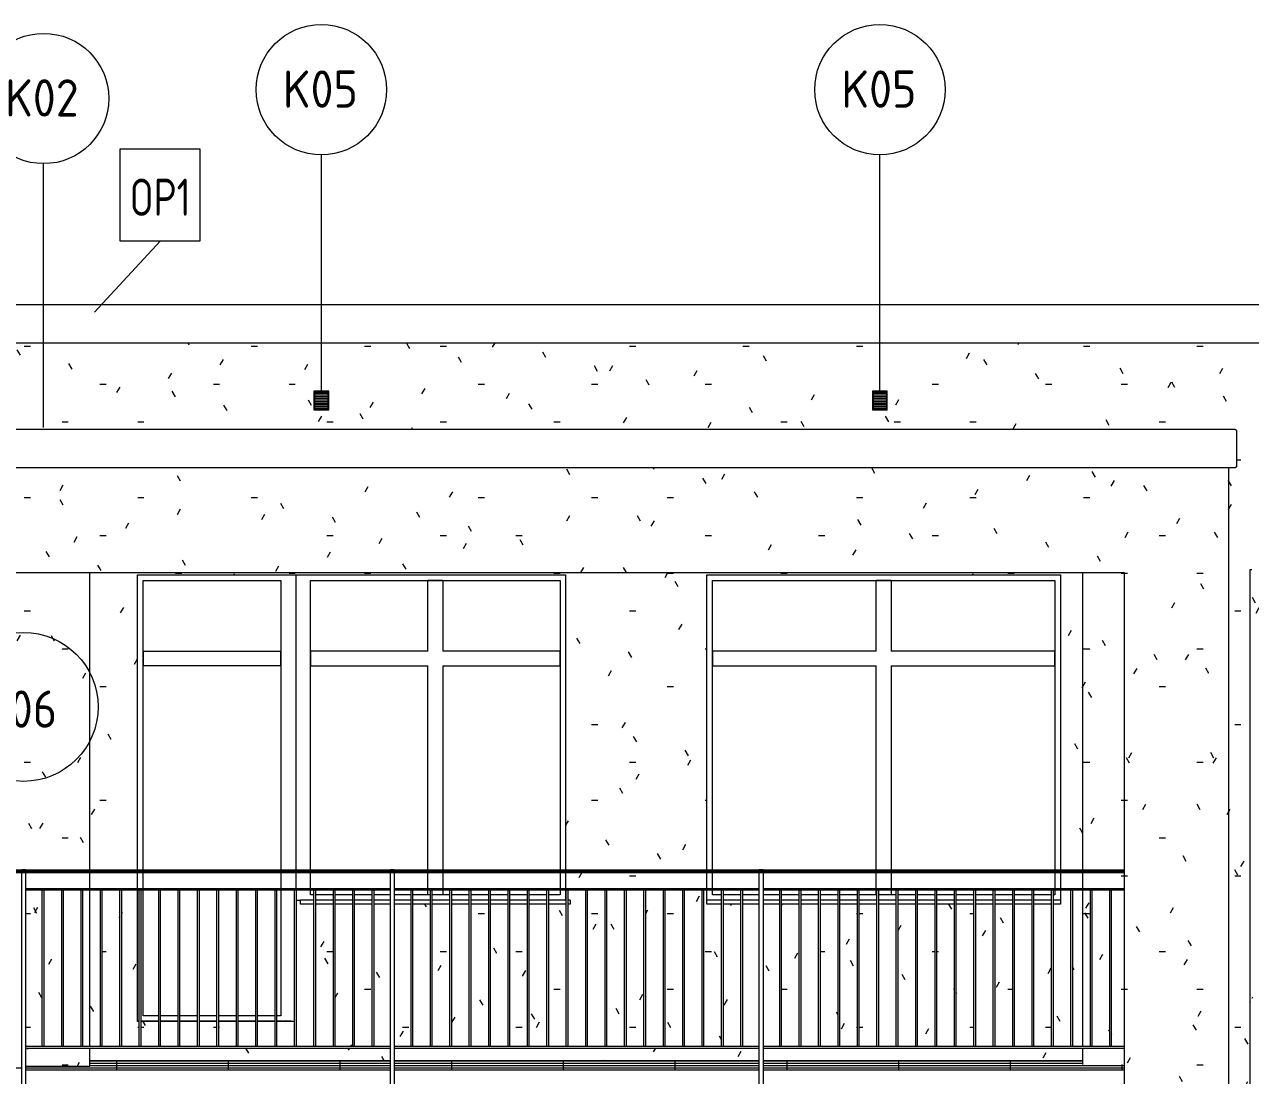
# Model space of a CAD drawing. Header units: millimetres. Extents: x -17526 to 472153, y -45352 to 20466.
# Drawn here: x 394426 to 401011, y 5430 to 11076 of the extents above; entities that cross this region are included whole.
import ezdxf

# ---------------------------------------------------------------- set-up
doc = ezdxf.new("R2010")
doc.units = ezdxf.units.MM
for name, color, linetype, lineweight in [('A-FLOR', 192, 'Continuous', 9), ('A-FLOR-HRAL', 11, 'Continuous', 9), ('A-FLOR-HRAL-IDEN', 2, 'Continuous', 9), ('A-GLAZ', 151, 'Continuous', 9), ('A-ROOF', 132, 'Continuous', 9), ('A-ROOF-IDEN', 132, 'Continuous', 9), ('A-ROOF-OTLN', 132, 'Continuous', 9), ('A-ROOF-PATT', 132, 'Continuous', 9), ('A-WALL', 113, 'Continuous', 9), ('A-WALL-IDEN', 211, 'Continuous', 9), ('A-WALL-PATT', 111, 'Continuous', 9), ('E-POWR-CNDT', 130, 'Continuous', 9), ('M-EQPM', 50, 'Continuous', 9), ('M-EQPM-IDEN', 50, 'Continuous', 9), ('Q-SPCQ', 91, 'Continuous', 9)]:
    doc.layers.add(name, color=color, linetype=linetype, lineweight=lineweight)
doc.styles.add('ISOCPEUR', font='isocpeur.ttf', dxfattribs={"width": 0.9, "height": 200})
doc.styles.add('ISOCPEUR_3', font='isocpeur.ttf', dxfattribs={"width": 0.75, "height": 200})
pattern_1 = [(0, (337933.75, 0), (812.8, 203.2), [33.528, -576.072, 33.528, -576.072, -3251.2]), (0, (337933.75, 0), (812.8, 203.2), [-1219.2, 33.528, -1185.672, 33.528, -576.072, -1422.4]), (0, (337933.75, 0), (812.8, 203.2), [-3048, 33.528, -372.872, 33.528, -982.472]), (120, (338238.55, 101.6), (-582.37636, 602.30545), [33.528, -576.072, 33.528, -3827.272]), (120, (338238.55, 101.6), (-582.37636, 602.30545), [-643.128, -576.072, 33.528, -1185.672, -2032]), (120, (338238.55, 101.6), (-582.37636, 602.30545), [-2438.4, 33.528, -576.072, 33.528, -1388.872]), (120, (338238.55, 101.6), (-582.37636, 602.30545), [-3081.528, -372.872, 33.528, -982.472]), (240, (338340.15, 508), (-230.42364, -805.50545), [33.528, -576.072, 33.528, -576.072, -3251.2]), (240, (338340.15, 508), (-230.42364, -805.50545), [-1219.2, 33.528, -1185.672, 33.528, -576.072, -1422.4]), (240, (338340.15, 508), (-230.42364, -805.50545), [-3048, 33.528, -372.872, 33.528, -982.472])]

# ---------------------------------------------------------------- blocks, each defined once
blk = doc.blocks.new('OKNO_2k_nadsvetlik - OKNO_2k_nadsvetlik 2000 x 1850-1972508-J-Nový')
at = {"layer": 'A-GLAZ'}
for p, q in [((38745.6, 6532.5), (38745.6, 8090)), ((38745.6, 8090), (40585.6, 8090)), ((39625.6, 7710), (39625.6, 8090)), ((39705.6, 8090), (39625.6, 8090)), ((39705.6, 8090), (39705.6, 7710)), ((40585.6, 8090), (40585.6, 6532.5)), ((39625.6, 7710), (38745.6, 7710)), ((38745.6, 7710), (38745.6, 7630)), ((40585.6, 7710), (39705.6, 7710)), ((40585.6, 7630), (40585.6, 7710)), ((38745.6, 7630), (39625.6, 7630)), ((39625.6, 6532.5), (39625.6, 7630)), ((39705.6, 7630), (39705.6, 6532.5)), ((39705.6, 7630), (40585.6, 7630)), ((38745.6, 6435), (38745.6, 6520)), ((39625.6, 6435), (39625.6, 6520)), ((39705.6, 6520), (39705.6, 6435)), ((40585.6, 6520), (40585.6, 6435)), ((38745.6, 6400), (38745.6, 6427)), ((38795.2, 6400), (38745.6, 6400)), ((38899.5, 6400), (38803.2, 6400)), ((38997.8, 6400), (38907.5, 6400)), ((39108, 6400), (39017.8, 6400)), ((39212.3, 6400), (39116, 6400)), ((39316.5, 6400), (39220.3, 6400)), ((39420.8, 6400), (39324.5, 6400)), ((39525, 6400), (39428.8, 6400)), ((39629.3, 6400), (39533, 6400)), ((39625.6, 6400), (39625.6, 6427)), ((39629.3, 6400), (39625.6, 6400)), ((39733.5, 6400), (39637.3, 6400)), ((39705.6, 6400), (39637.3, 6400)), ((39705.6, 6427), (39705.6, 6400)), ((39837.8, 6400), (39741.5, 6400)), ((39942, 6400), (39845.8, 6400)), ((40046.3, 6400), (39950, 6400)), ((40150.6, 6400), (40054.3, 6400)), ((40254.5, 6400), (40158.6, 6400)), ((40359.1, 6400), (40262.8, 6400)), ((40463.3, 6400), (40367.1, 6400)), ((40567.6, 6400), (40471.3, 6400)), ((40585.6, 6400), (40575.6, 6400)), ((40585.6, 6427), (40585.6, 6400))]:
    blk.add_line(p, q, dxfattribs=at)
blk = doc.blocks.new('parapet_ext - parapet_ext-V195-J-Nový')
at = {"layer": 'Q-SPCQ'}
for p, q in [((38715.6, 6350), (38715.6, 6372)), ((38795.2, 6372), (38715.6, 6372)), ((38795.2, 6350), (38715.6, 6350)), ((38899.5, 6372), (38803.2, 6372)), ((38899.5, 6350), (38803.2, 6350)), ((38997.8, 6372), (38907.5, 6372)), ((38997.8, 6350), (38907.5, 6350)), ((39108, 6372), (39017.8, 6372)), ((39108, 6350), (39017.8, 6350)), ((39212.3, 6372), (39116, 6372)), ((39212.3, 6350), (39116, 6350)), ((39316.5, 6372), (39220.3, 6372)), ((39316.5, 6350), (39220.3, 6350)), ((39420.8, 6372), (39324.5, 6372)), ((39420.8, 6350), (39324.5, 6350)), ((39525, 6372), (39428.8, 6372)), ((39525, 6350), (39428.8, 6350)), ((39629.3, 6372), (39533, 6372)), ((39629.3, 6350), (39533, 6350)), ((39733.5, 6372), (39637.3, 6372)), ((39733.5, 6350), (39637.3, 6350)), ((39837.8, 6372), (39741.5, 6372)), ((39837.8, 6350), (39741.5, 6350)), ((39942, 6372), (39845.8, 6372)), ((39942, 6350), (39845.8, 6350)), ((40046.3, 6372), (39950, 6372)), ((40046.3, 6350), (39950, 6350)), ((40150.6, 6372), (40054.3, 6372)), ((40150.6, 6350), (40054.3, 6350)), ((40254.5, 6372), (40158.6, 6372)), ((40254.5, 6350), (40158.6, 6350)), ((40359.1, 6372), (40262.8, 6372)), ((40359.1, 6350), (40262.8, 6350)), ((40463.3, 6372), (40367.1, 6372)), ((40463.3, 6350), (40367.1, 6350)), ((40567.6, 6372), (40471.3, 6372)), ((40567.6, 6350), (40471.3, 6350)), ((40615.6, 6372), (40575.6, 6372)), ((40615.6, 6350), (40575.6, 6350)), ((40615.6, 6372), (40615.6, 6350))]:
    blk.add_line(p, q, dxfattribs=at)
blk = doc.blocks.new('Zábradlí - 20 x 50mm-1435477-J-Nový')
at = {"layer": 'A-FLOR-HRAL'}
for p, q in [((63903, 5170), (63903, 3970)), ((63903, 5170), (63923, 5170)), ((63923, 3970), (63923, 5170)), ((63923, 3970), (63903, 3970))]:
    blk.add_line(p, q, dxfattribs=at)
blk = doc.blocks.new('Zábradlí - 8mm-1435479-J-Nový')
at = {"layer": 'A-FLOR-HRAL'}
for p, q in [((65788, 5062), (65788, 4220)), ((65796, 4220), (65796, 5062))]:
    blk.add_line(p, q, dxfattribs=at)
blk = doc.blocks.new('Zábradlí - Zábradlí-1250070-J-Nový')
at = {"layer": 'A-FLOR-HRAL'}
for p, q in [((40958.6, 6532.5), (29133.6, 6532.5)), ((29133.6, 6527.5), (40958.6, 6527.5)), ((29133.6, 6520), (40958.6, 6520)), ((35056.1, 6435), (37016.9, 6435)), ((35056.1, 6427), (37016.9, 6427)), ((37036.9, 6435), (38997.8, 6435)), ((37036.9, 6427), (38997.8, 6427)), ((39017.8, 6435), (40958.6, 6435)), ((39017.8, 6427), (40958.6, 6427)), ((37016.9, 5585), (35056.1, 5585)), ((35056.1, 5577), (37016.9, 5577)), ((38997.8, 5585), (37036.9, 5585)), ((37036.9, 5577), (38997.8, 5577)), ((40958.6, 5585), (39017.8, 5585)), ((39017.8, 5577), (40958.6, 5577))]:
    blk.add_line(p, q, dxfattribs=at)
at = {"extrusion": (0, 0, -1), "zscale": -1}
for name, p in [('Zábradlí - 20 x 50mm-1435477-J-Nový', (-98959.1, 1365)), ('Zábradlí - 20 x 50mm-1435477-J-Nový', (-100940, 1365)), ('Zábradlí - 20 x 50mm-1435477-J-Nový', (-102920.8, 1365)), ('Zábradlí - 8mm-1435479-J-Nový', (-100942.3, 1365)), ('Zábradlí - 8mm-1435479-J-Nový', (-101046.6, 1365)), ('Zábradlí - 8mm-1435479-J-Nový', (-101150.8, 1365)), ('Zábradlí - 8mm-1435479-J-Nový', (-101255.1, 1365)), ('Zábradlí - 8mm-1435479-J-Nový', (-101359.4, 1365)), ('Zábradlí - 8mm-1435479-J-Nový', (-101463.6, 1365)), ('Zábradlí - 8mm-1435479-J-Nový', (-101567.9, 1365)), ('Zábradlí - 8mm-1435479-J-Nový', (-101672.1, 1365)), ('Zábradlí - 8mm-1435479-J-Nový', (-101776.4, 1365)), ('Zábradlí - 8mm-1435479-J-Nový', (-101880.6, 1365)), ('Zábradlí - 8mm-1435479-J-Nový', (-101984.9, 1365)), ('Zábradlí - 8mm-1435479-J-Nový', (-102089.1, 1365)), ('Zábradlí - 8mm-1435479-J-Nový', (-102193.4, 1365)), ('Zábradlí - 8mm-1435479-J-Nový', (-102297.6, 1365)), ('Zábradlí - 8mm-1435479-J-Nový', (-102401.9, 1365)), ('Zábradlí - 8mm-1435479-J-Nový', (-102506.2, 1365)), ('Zábradlí - 8mm-1435479-J-Nový', (-102610.4, 1365)), ('Zábradlí - 8mm-1435479-J-Nový', (-102714.7, 1365)), ('Zábradlí - 8mm-1435479-J-Nový', (-102923.2, 1365)), ('Zábradlí - 8mm-1435479-J-Nový', (-103027.4, 1365)), ('Zábradlí - 8mm-1435479-J-Nový', (-103131.7, 1365)), ('Zábradlí - 8mm-1435479-J-Nový', (-103235.9, 1365)), ('Zábradlí - 8mm-1435479-J-Nový', (-103340.2, 1365)), ('Zábradlí - 8mm-1435479-J-Nový', (-103444.4, 1365)), ('Zábradlí - 8mm-1435479-J-Nový', (-103548.7, 1365)), ('Zábradlí - 8mm-1435479-J-Nový', (-103652.9, 1365)), ('Zábradlí - 8mm-1435479-J-Nový', (-103757.2, 1365)), ('Zábradlí - 8mm-1435479-J-Nový', (-103861.5, 1365)), ('Zábradlí - 8mm-1435479-J-Nový', (-103965.7, 1365)), ('Zábradlí - 8mm-1435479-J-Nový', (-104070, 1365)), ('Zábradlí - 8mm-1435479-J-Nový', (-104174.2, 1365)), ('Zábradlí - 8mm-1435479-J-Nový', (-104278.5, 1365)), ('Zábradlí - 8mm-1435479-J-Nový', (-104382.7, 1365)), ('Zábradlí - 8mm-1435479-J-Nový', (-104487, 1365)), ('Zábradlí - 8mm-1435479-J-Nový', (-104591.2, 1365)), ('Zábradlí - 8mm-1435479-J-Nový', (-104695.5, 1365)), ('Zábradlí - 8mm-1435479-J-Nový', (-104904, 1365)), ('Zábradlí - 8mm-1435479-J-Nový', (-105008.3, 1365)), ('Zábradlí - 8mm-1435479-J-Nový', (-105112.5, 1365)), ('Zábradlí - 8mm-1435479-J-Nový', (-105216.8, 1365)), ('Zábradlí - 8mm-1435479-J-Nový', (-105321, 1365)), ('Zábradlí - 8mm-1435479-J-Nový', (-105425.3, 1365)), ('Zábradlí - 8mm-1435479-J-Nový', (-105529.5, 1365)), ('Zábradlí - 8mm-1435479-J-Nový', (-105633.8, 1365)), ('Zábradlí - 8mm-1435479-J-Nový', (-105738, 1365)), ('Zábradlí - 8mm-1435479-J-Nový', (-105842.3, 1365)), ('Zábradlí - 8mm-1435479-J-Nový', (-105946.5, 1365)), ('Zábradlí - 8mm-1435479-J-Nový', (-106050.8, 1365)), ('Zábradlí - 8mm-1435479-J-Nový', (-106155.1, 1365)), ('Zábradlí - 8mm-1435479-J-Nový', (-106259.3, 1365)), ('Zábradlí - 8mm-1435479-J-Nový', (-106363.6, 1365)), ('Zábradlí - 8mm-1435479-J-Nový', (-106467.8, 1365)), ('Zábradlí - 8mm-1435479-J-Nový', (-106572.1, 1365)), ('Zábradlí - 8mm-1435479-J-Nový', (-106676.3, 1365))]:
    blk.add_blockref(name, p, dxfattribs=at)
blk = doc.blocks.new('DPS_vetrání_nová - Typ 1-1348275-J-Nový')
at = {"layer": 'M-EQPM', "color": 11}
for p, q in [((94541.1, 7786), (94541.1, 7686)), ((94621.1, 7786), (94541.1, 7786)), ((94546.1, 7691), (94546.1, 7781)), ((94546.1, 7781), (94616.1, 7781)), ((94546.1, 7776), (94616.1, 7776)), ((94616.1, 7781), (94616.1, 7691)), ((94621.1, 7686), (94621.1, 7786)), ((94546.1, 7767.1), (94616.1, 7767.1)), ((94546.1, 7758.2), (94616.1, 7758.2)), ((94546.1, 7749.3), (94616.1, 7749.3)), ((94546.1, 7740.4), (94616.1, 7740.4)), ((94546.1, 7731.6), (94616.1, 7731.6)), ((94546.1, 7722.7), (94616.1, 7722.7)), ((94546.1, 7713.8), (94616.1, 7713.8)), ((94546.1, 7704.9), (94616.1, 7704.9)), ((94541.1, 7686), (94621.1, 7686)), ((94546.1, 7696), (94616.1, 7696)), ((94616.1, 7691), (94546.1, 7691))]:
    blk.add_line(p, q, dxfattribs=at)
blk = doc.blocks.new('OKNO_1k_nadsvetlik - OKNO_1k_nadsvetlik_900 x 2500-2254183-J-Nový')
at = {"layer": 'A-GLAZ', "color": 11}
for p, q in [((36507.8, 8120), (36507.8, 6532.5)), ((35687.8, 6532.5), (35687.8, 8090)), ((35687.8, 8090), (36427.8, 8090)), ((36427.8, 8090), (36427.8, 6532.5)), ((35687.8, 7710), (36427.8, 7710)), ((35687.8, 7710), (35687.8, 7630)), ((36427.8, 7630), (36427.8, 7710)), ((36427.8, 7630), (35687.8, 7630)), ((35687.8, 6435), (35687.8, 6520)), ((36427.8, 6520), (36427.8, 6435)), ((36507.8, 6520), (36507.8, 6435)), ((35687.8, 5750), (35687.8, 6427)), ((36427.8, 6427), (36427.8, 5750)), ((35771.9, 5750), (35687.8, 5750)), ((35876.1, 5750), (35779.9, 5750)), ((35980.4, 5750), (35884.1, 5750)), ((36084.6, 5750), (35988.4, 5750)), ((36188.9, 5750), (36092.6, 5750)), ((36293.1, 5750), (36196.9, 5750)), ((36397.4, 5750), (36301.1, 5750)), ((36427.8, 5750), (36405.4, 5750))]:
    blk.add_line(p, q, dxfattribs=at)
blk = doc.blocks.new('parapet_ext - parapet_ext-2254185-J-Nový')
at = {"layer": 'Q-SPCQ', "color": 11}
for p, q in [((35667.6, 5722), (35657.6, 5722)), ((35771.9, 5722), (35675.6, 5722)), ((35876.1, 5722), (35779.9, 5722)), ((35980.4, 5722), (35884.1, 5722)), ((36084.6, 5722), (35988.4, 5722)), ((36188.9, 5722), (36092.6, 5722)), ((36293.1, 5722), (36196.9, 5722)), ((36397.4, 5722), (36301.1, 5722)), ((36482.8, 5722), (36405.4, 5722)), ((36482.8, 5722), (36482.8, 5720))]:
    blk.add_line(p, q, dxfattribs=at)
blk = doc.blocks.new('OKNO_2k_nadsvetlik - OKNO_2k_nadsvetlik 1500 x 1850-2254932-J-Nový')
at = {"layer": 'A-GLAZ', "color": 11}
for p, q in [((36507.8, 8120), (36507.8, 6532.5)), ((36587.8, 6532.5), (36587.8, 8090)), ((36587.8, 8090), (37927.8, 8090)), ((37217.8, 7710), (37217.8, 8090)), ((37297.8, 8090), (37217.8, 8090)), ((37297.8, 8090), (37297.8, 7710)), ((37927.8, 8090), (37927.8, 6532.5)), ((37217.8, 7710), (36587.8, 7710)), ((36587.8, 7710), (36587.8, 7630)), ((37927.8, 7710), (37297.8, 7710)), ((37927.8, 7630), (37927.8, 7710)), ((36587.8, 7630), (37217.8, 7630)), ((37217.8, 6532.5), (37217.8, 7630)), ((37297.8, 7630), (37297.8, 6532.5)), ((37297.8, 7630), (37927.8, 7630)), ((36507.8, 6520), (36507.8, 6435)), ((36587.8, 6435), (36587.8, 6520)), ((37217.8, 6435), (37217.8, 6520)), ((37297.8, 6520), (37297.8, 6435)), ((37927.8, 6520), (37927.8, 6435)), ((36587.8, 6400), (36587.8, 6427)), ((36605.9, 6400), (36587.8, 6400)), ((36710.2, 6400), (36613.9, 6400)), ((36814.4, 6400), (36718.2, 6400)), ((36918.7, 6400), (36822.4, 6400)), ((37016.9, 6400), (36926.7, 6400)), ((37127.2, 6400), (37036.9, 6400)), ((37231.4, 6400), (37135.2, 6400)), ((37217.8, 6400), (37217.8, 6427)), ((37231.4, 6400), (37217.8, 6400)), ((37335.7, 6400), (37239.4, 6400)), ((37297.8, 6400), (37239.4, 6400)), ((37297.8, 6427), (37297.8, 6400)), ((37439.9, 6400), (37343.7, 6400)), ((37544.2, 6400), (37447.9, 6400)), ((37648.4, 6400), (37552.2, 6400)), ((37752.7, 6400), (37656.4, 6400)), ((37857, 6400), (37760.7, 6400)), ((37927.8, 6400), (37865, 6400)), ((37927.8, 6427), (37927.8, 6400))]:
    blk.add_line(p, q, dxfattribs=at)
blk = doc.blocks.new('parapet_ext - parapet_ext-2254136-J-Nový')
at = {"layer": 'Q-SPCQ', "color": 11}
for p, q in [((36532.8, 6350), (36532.8, 6372)), ((36605.9, 6372), (36532.8, 6372)), ((36605.9, 6350), (36532.8, 6350)), ((36710.2, 6372), (36613.9, 6372)), ((36710.2, 6350), (36613.9, 6350)), ((36814.4, 6372), (36718.2, 6372)), ((36814.4, 6350), (36718.2, 6350)), ((36918.7, 6372), (36822.4, 6372)), ((36918.7, 6350), (36822.4, 6350)), ((37016.9, 6372), (36926.7, 6372)), ((37016.9, 6350), (36926.7, 6350)), ((37127.2, 6372), (37036.9, 6372)), ((37127.2, 6350), (37036.9, 6350)), ((37231.4, 6372), (37135.2, 6372)), ((37231.4, 6350), (37135.2, 6350)), ((37335.7, 6372), (37239.4, 6372)), ((37335.7, 6350), (37239.4, 6350)), ((37439.9, 6372), (37343.7, 6372)), ((37439.9, 6350), (37343.7, 6350)), ((37544.2, 6372), (37447.9, 6372)), ((37544.2, 6350), (37447.9, 6350)), ((37648.4, 6372), (37552.2, 6372)), ((37648.4, 6350), (37552.2, 6350)), ((37752.7, 6372), (37656.4, 6372)), ((37752.7, 6350), (37656.4, 6350)), ((37857, 6372), (37760.7, 6372)), ((37857, 6350), (37760.7, 6350)), ((37961.2, 6372), (37865, 6372)), ((37961.2, 6350), (37865, 6350)), ((37982.8, 6372), (37969.2, 6372)), ((37982.8, 6350), (37969.2, 6350)), ((37982.8, 6372), (37982.8, 6350))]:
    blk.add_line(p, q, dxfattribs=at)
blk = doc.blocks.new('Popiska mechanické zařízení - Popiska okna_Bublina-1428144-J-Nový')
at = {"layer": 'M-EQPM-IDEN'}
blk.add_circle((55389.6, 9406), 350, dxfattribs=at)
blk = doc.blocks.new('Popis parapetu1 - Záchytný systém-1408882-J-Nový')
at = {"layer": 'A-FLOR-HRAL-IDEN'}
blk.add_circle((20049.5, 7151.9), 400, dxfattribs=at)
blk = doc.blocks.new('Popiska zakončení střešního pláště - Popiska okna_Bublina-1463073-J-Nový')
at = {"layer": 'A-ROOF-IDEN'}
blk.add_circle((74230.7, 10540), 350, dxfattribs=at)

msp = doc.modelspace()

# ---------------------------------------------------------------- hatches: boundary and pattern name
at = {"layer": 'A-ROOF-PATT'}
h = msp.add_hatch(dxfattribs=at)
h.set_pattern_fill('FP_141', color=11, style=0, pattern_type=2)
h.set_pattern_definition([(0, (378121.152, 5991.804), (0, 12.409), []), (90, (378121.15, 5991.8), (-600, 4e-14), [])])
h.paths.add_polyline_path([(394598.1, 5460), (396391.5, 5460), (396391.5, 5510), (394775.8, 5510), (394775.8, 5480.6), (394430.6, 5479.5), (394430.6, 5460)])
h.paths.add_polyline_path([(388692.3, 5460), (390449, 5460), (390449, 5480.6), (388508.1, 5480.6), (388508.1, 5460)])
h.paths.add_polyline_path([(390469, 5460), (392429.8, 5460), (392429.8, 5480.6), (390469, 5480.6), (390469, 5466.5)])
h.paths.add_polyline_path([(392449.8, 5460), (394410.6, 5460), (394410.6, 5480.6), (392449.8, 5480.6), (392449.8, 5473)])
h.paths.add_polyline_path([(400333.1, 5460), (400333.1, 5488.4), (400108.1, 5488.4), (400108.1, 5510), (398392.3, 5510), (398392.3, 5460), (400285.2, 5460)])
h.paths.add_polyline_path([(398372.3, 5460), (398372.3, 5510), (396411.5, 5510), (396411.5, 5460), (398316.6, 5460)])
at = {"layer": 'A-WALL-PATT'}
h = msp.add_hatch(dxfattribs=at)
h.set_pattern_fill('FP_135', color=11, style=0, pattern_type=2)
h.set_pattern_definition(pattern_1)
h.paths.add_polyline_path([(401018.1, 2030), (401096.1, 2030), (401096.1, 9365.6), (388508.1, 9365.6), (388508.1, 8899.8), (400932.1, 8899), (400934.3, 8896.8), (400935.1, 8893.8), (400934.3, 8698.6), (400932.1, 8696.4), (400928.4, 8695.6), (400893.1, 8695.6), (400893.1, 2030), (401008.1, 2030), (401008.8, 8147.2), (401018.1, 8147.2), (401018.1, 2219.4)])
h.paths.add_polyline_path([(394749.1, 2040), (394775.8, 2040), (394775.8, 4810), (394003.3, 4810), (394003.3, 3160), (391703.3, 3160), (391703.3, 4810), (391003.3, 4810), (391003.3, 3160), (388703.3, 3160), (388703.3, 4810), (388508.1, 4810), (388508.1, 2202.9), (394084, 2040), (394379.4, 2040)])
h.paths.add_polyline_path([(400928.5, 3611.3), (400921.7, 3612.2), (400919.8, 3613.7), (400917.2, 3620), (400919.8, 3626.3), (400923.8, 3628.7), (400928.5, 3628.3), (400930.6, 3627.8), (400934.8, 3622.3), (400933.9, 3615.5)])
h.paths.add_polyline_path([(400928.5, 5271.3), (400921.7, 5272.2), (400919.8, 5273.7), (400917.2, 5280), (400919.8, 5286.3), (400923.8, 5288.7), (400928.5, 5288.3), (400930.6, 5287.8), (400934.8, 5282.3), (400933.9, 5275.5)])
h.paths.add_polyline_path([(394677.1, 5480.6), (394775.8, 5480.6), (394775.8, 5577), (394430.6, 5577), (394430.6, 5480.6), (394598.1, 5480.6)])
h.paths.add_polyline_path([(389129.8, 5480.6), (390449, 5480.6), (390449, 5577), (388508.1, 5577), (388508.1, 5480.6), (388951.2, 5480.6)])
h.paths.add_polyline_path([(392449.8, 5480.6), (394410.6, 5480.6), (394410.6, 5577), (392449.8, 5577), (392449.8, 5508.3)])
h.paths.add_polyline_path([(392410.8, 5480.6), (392429.8, 5480.6), (392429.8, 5577), (390469, 5577), (390469, 5480.6), (392192, 5480.6)])
h.paths.add_polyline_path([(393382.1, 5585), (393478.3, 5585), (393478.3, 6350), (393382.1, 6350), (393382.1, 5807.3)])
h.paths.add_polyline_path([(394603.8, 5585), (394625.1, 5585), (394625.1, 6427), (394528.9, 6427), (394528.9, 5585), (394598.1, 5585)])
h.paths.add_polyline_path([(392965.1, 5585), (393061.3, 5585), (393061.3, 6350), (392965.1, 6350), (392965.1, 5807.3)])
h.paths.add_polyline_path([(392860.8, 5585), (392957.1, 5585), (392957.1, 6350), (392860.8, 6350), (392860.8, 5807.3)])
h.paths.add_polyline_path([(392756.6, 5585), (392852.8, 5585), (392852.8, 6350), (392756.6, 6350), (392756.6, 5807.3)])
h.paths.add_polyline_path([(392652.3, 5585), (392748.6, 5585), (392748.6, 6350), (392652.3, 6350), (392652.3, 5807.3)])
h.paths.add_polyline_path([(392629.5, 5585), (392644.3, 5585), (392644.3, 6350), (392548.1, 6350), (392548.1, 5585)])
h.paths.add_polyline_path([(388786.9, 5585), (388786.9, 6350), (388752.7, 6350), (388752.7, 6427), (388690.6, 6427), (388690.6, 5585), (388692.3, 5585)])
h.paths.add_polyline_path([(388891.2, 5585), (388891.2, 6350), (388794.9, 6350), (388794.9, 5585)])
h.paths.add_polyline_path([(394729.4, 5585), (394729.4, 6427), (394633.1, 6427), (394633.1, 5585)])
h.paths.add_polyline_path([(388995.4, 5585), (388995.4, 6350), (388899.2, 6350), (388899.2, 5585)])
h.paths.add_polyline_path([(392429.8, 5585), (392429.8, 6350), (392339.6, 6350), (392339.6, 5585), (392410.8, 5585)])
h.paths.add_polyline_path([(389099.7, 5585), (389099.7, 6350), (389003.4, 6350), (389003.4, 5585)])
h.paths.add_polyline_path([(392540.1, 5585), (392540.1, 6350), (392449.8, 6350), (392449.8, 5585)])
h.paths.add_polyline_path([(392227.3, 5585), (392227.3, 6350), (392131, 6350), (392131, 5585), (392192, 5585)])
h.paths.add_polyline_path([(392331.6, 5585), (392331.6, 6350), (392235.3, 6350), (392235.3, 5585)])
h.paths.add_polyline_path([(391297, 5585), (391393.3, 5585), (391393.3, 6427), (391297, 6427), (391297, 6106.2)])
h.paths.add_polyline_path([(391192.8, 5585), (391289, 5585), (391289, 6427), (391192.8, 6427), (391192.8, 6106.2)])
h.paths.add_polyline_path([(391088.5, 5585), (391184.8, 5585), (391184.8, 6427), (391088.5, 6427), (391088.5, 6106.2)])
h.paths.add_polyline_path([(389113.4, 5585), (389203.9, 5585), (389203.9, 6350), (389107.7, 6350), (389107.7, 5585)])
h.paths.add_polyline_path([(388586.4, 5585), (388682.6, 5585), (388682.6, 6427), (388586.4, 6427), (388586.4, 5669.6)])
h.paths.add_polyline_path([(388578.4, 5585), (388578.4, 6427), (388508.1, 6427), (388508.1, 5585), (388566.3, 5585)])
h.paths.add_polyline_path([(394775.8, 5585), (394775.8, 6427), (394737.4, 6427), (394737.4, 5585)])
h.paths.add_polyline_path([(390984.2, 5585), (391080.5, 5585), (391080.5, 6427), (391052.7, 6427), (391052.7, 6350), (390984.2, 6350), (390984.2, 6106.2)])
h.paths.add_polyline_path([(390358.7, 5585), (390449, 5585), (390449, 6350), (390358.7, 6350), (390358.7, 5927.5)])
h.paths.add_polyline_path([(390254.5, 5585), (390350.7, 5585), (390350.7, 6350), (390254.5, 6350), (390254.5, 5894.4)])
h.paths.add_polyline_path([(390150.2, 5585), (390246.5, 5585), (390246.5, 6350), (390150.2, 6350), (390150.2, 5861.3)])
h.paths.add_polyline_path([(390880, 5585), (390976.2, 5585), (390976.2, 6350), (390880, 6350), (390880, 6093)])
h.paths.add_polyline_path([(390046, 5585), (390142.2, 5585), (390142.2, 6350), (390046, 6350), (390046, 5828.2)])
h.paths.add_polyline_path([(389941.7, 5585), (390038, 5585), (390038, 6350), (389941.7, 6350), (389941.7, 5795.1)])
h.paths.add_polyline_path([(390775.7, 5585), (390872, 5585), (390872, 6350), (390775.7, 6350), (390775.7, 6059.9)])
h.paths.add_polyline_path([(389837.4, 5585), (389933.7, 5585), (389933.7, 6350), (389837.4, 6350), (389837.4, 5762)])
h.paths.add_polyline_path([(389733.2, 5585), (389829.4, 5585), (389829.4, 6350), (389733.2, 6350), (389733.2, 5728.9)])
h.paths.add_polyline_path([(389628.9, 5585), (389725.2, 5585), (389725.2, 6350), (389628.9, 6350), (389628.9, 5695.8)])
h.paths.add_polyline_path([(389567.2, 5585), (389620.9, 5585), (389620.9, 6350), (389524.7, 6350), (389524.7, 5585)])
h.paths.add_polyline_path([(390671.5, 5585), (390767.7, 5585), (390767.7, 6350), (390671.5, 6350), (390671.5, 6026.8)])
h.paths.add_polyline_path([(390567.2, 5585), (390663.5, 5585), (390663.5, 6350), (390567.2, 6350), (390567.2, 5993.7)])
h.paths.add_polyline_path([(390469, 5585), (390559.2, 5585), (390559.2, 6350), (390469, 6350), (390469, 5962.5)])
h.paths.add_polyline_path([(393486.3, 5585), (393582.6, 5585), (393582.6, 6350), (393486.3, 6350), (393486.3, 5779.3)])
h.paths.add_polyline_path([(393277.8, 5585), (393374.1, 5585), (393374.1, 6350), (393277.8, 6350), (393277.8, 5807.3)])
h.paths.add_polyline_path([(393173.6, 5585), (393269.8, 5585), (393269.8, 6350), (393173.6, 6350), (393173.6, 5807.3)])
h.paths.add_polyline_path([(389279.9, 5585), (389308.2, 5585), (389308.2, 6350), (389211.9, 6350), (389211.9, 5585)])
h.paths.add_polyline_path([(393069.3, 5585), (393165.6, 5585), (393165.6, 6350), (393069.3, 6350), (393069.3, 5807.3)])
h.paths.add_polyline_path([(393903.4, 5585), (393999.6, 5585), (393999.6, 6350), (393903.4, 6350), (393903.4, 5637.3)])
h.paths.add_polyline_path([(394410.6, 5585), (394410.6, 6427), (394320.4, 6427), (394320.4, 5585), (394379.4, 5585)])
h.paths.add_polyline_path([(393799.1, 5585), (393895.4, 5585), (393895.4, 6350), (393799.1, 6350), (393799.1, 5672.8)])
h.paths.add_polyline_path([(393694.9, 5585), (393791.1, 5585), (393791.1, 6350), (393694.9, 6350), (393694.9, 5708.3)])
h.paths.add_polyline_path([(393590.6, 5585), (393686.9, 5585), (393686.9, 6350), (393590.6, 6350), (393590.6, 5743.8)])
h.paths.add_polyline_path([(394520.9, 5585), (394520.9, 6427), (394430.6, 6427), (394430.6, 5585)])
h.paths.add_polyline_path([(391714, 5585), (391810.3, 5585), (391810.3, 6350), (391752.7, 6350), (391752.7, 6427), (391714, 6427), (391714, 6106.2)])
h.paths.add_polyline_path([(391609.8, 5585), (391706, 5585), (391706, 6427), (391609.8, 6427), (391609.8, 6106.2)])
h.paths.add_polyline_path([(394103.9, 5585), (394103.9, 6427), (394052.7, 6427), (394052.7, 6350), (394007.6, 6350), (394007.6, 5585), (394056.7, 5585)])
h.paths.add_polyline_path([(389412.4, 5585), (389412.4, 6350), (389316.2, 6350), (389316.2, 5585)])
h.paths.add_polyline_path([(389516.7, 5585), (389516.7, 6350), (389420.4, 6350), (389420.4, 5585)])
h.paths.add_polyline_path([(391505.5, 5585), (391601.8, 5585), (391601.8, 6427), (391505.5, 6427), (391505.5, 6106.2)])
h.paths.add_polyline_path([(394216.1, 5585), (394312.4, 5585), (394312.4, 6427), (394216.1, 6427), (394216.1, 5807.3)])
h.paths.add_polyline_path([(394111.9, 5585), (394208.1, 5585), (394208.1, 6427), (394111.9, 6427), (394111.9, 5807.3)])
h.paths.add_polyline_path([(391914.5, 5585), (391914.5, 6350), (391818.3, 6350), (391818.3, 5585)])
h.paths.add_polyline_path([(392018.8, 5585), (392018.8, 6350), (391922.5, 6350), (391922.5, 5585)])
h.paths.add_polyline_path([(392123, 5585), (392123, 6350), (392026.8, 6350), (392026.8, 5585)])
h.paths.add_polyline_path([(391497.5, 5585), (391497.5, 6427), (391401.3, 6427), (391401.3, 5585)])
h.paths.add_polyline_path([(392531.6, 6212.2), (392528.1, 6213.7), (392526.6, 6217.2), (392528.1, 6220.8), (392532.3, 6222.1), (392535.2, 6220.8), (392536.5, 6216.6), (392535.2, 6214.1), (392532.9, 6212.4)])
h.paths.add_polyline_path([(394775.8, 6435), (394775.8, 6520), (394430.6, 6520), (394430.6, 6435), (394598.1, 6435)])
h.paths.add_polyline_path([(391078.7, 6435), (391752.7, 6435), (391752.7, 6520), (391052.7, 6520), (391052.7, 6435)])
h.paths.add_polyline_path([(388692.3, 6435), (388752.7, 6435), (388752.7, 6520), (388508.1, 6520), (388508.1, 6435)])
h.paths.add_polyline_path([(394410.6, 6435), (394410.6, 6520), (394052.7, 6520), (394052.7, 6435), (394379.4, 6435)])
h.paths.add_polyline_path([(394775.8, 6532.5), (394775.8, 8130), (388508.1, 8130), (388508.1, 6532.5), (388752.7, 6532.5), (388752.7, 8120), (391052.7, 8120), (391052.7, 6532.5), (391752.7, 6532.5), (391752.7, 8120), (394052.7, 8120), (394052.7, 6532.5), (394410.6, 6532.5), (394410.6, 6535), (394430.6, 6535), (394430.6, 6532.5), (394598.1, 6532.5)])
h.paths.add_polyline_path([(396020, 9006), (395980, 9006), (395980, 9106), (396060, 9106), (396060, 9006)])
h.paths.add_polyline_path([(399060, 9006), (398980, 9006), (398980, 9106), (399060, 9106), (399060, 9027.7)])
h.paths.add_polyline_path([(393020, 9006), (392980, 9006), (392980, 9106), (393060, 9106), (393060, 9006)])
h.paths.add_polyline_path([(390060, 9006), (389980, 9006), (389980, 9106), (390060, 9106), (390060, 9034)])
h = msp.add_hatch(dxfattribs=at)
h.set_pattern_fill('FP_135', color=11, style=0, pattern_type=2)
h.set_pattern_definition(pattern_1)
h.paths.add_polyline_path([(393941.9, 8132), (400333.1, 8132), (400333.1, 8695.6), (388508.1, 8695.6), (388508.1, 8132), (393504.5, 8132)])
h = msp.add_hatch(dxfattribs=at)
h.set_pattern_fill('FP_135', color=11, style=0, pattern_type=2)
h.set_pattern_definition(pattern_1)
h.paths.add_polyline_path([(400504, 2040), (400763.1, 2040), (400763.1, 8695.6), (400333.1, 8695.6), (400333.1, 2040)])
h.paths.add_polyline_path([(400555.2, 4993), (400553.1, 4993), (400553.1, 5064.5), (400493.1, 5064.5), (400493.1, 5104.1), (400733.1, 5104.1), (400733.1, 5064.5), (400673.1, 5064.5), (400673.1, 4993), (400561.2, 4993)])
h = msp.add_hatch(dxfattribs=at)
h.set_pattern_fill('FP_135', color=11, style=0, pattern_type=2)
h.set_pattern_definition(pattern_1)
h.paths.add_polyline_path([(400763.1, 2030), (400893.1, 2030), (400893.1, 8695.6), (400763.1, 8695.6), (400763.1, 2040)])
h.paths.add_polyline_path([(400800.5, 5271.3), (400793.7, 5272.2), (400791.8, 5273.7), (400789.2, 5280), (400791.8, 5286.3), (400795.8, 5288.7), (400800.5, 5288.3), (400802.6, 5287.8), (400806.8, 5282.3), (400805.9, 5275.5)])
h = msp.add_hatch(dxfattribs=at)
h.set_pattern_fill('FP_135', color=11, style=0, pattern_type=2)
h.set_pattern_definition(pattern_1)
h.paths.add_polyline_path([(397879.2, 5510), (398372.3, 5510), (398372.3, 5577), (396411.5, 5577), (396411.5, 5510), (397441.7, 5510)])
h.paths.add_polyline_path([(399191.6, 5510), (400108.1, 5510.4), (400108.1, 5577), (398392.3, 5577), (398392.3, 5510), (398754.1, 5510)])
h.paths.add_polyline_path([(394775.8, 5510), (396391.5, 5510), (396391.5, 5577), (394775.8, 5577)])
h.paths.add_polyline_path([(398699.1, 5585), (398795.3, 5585), (398795.3, 6350), (398699.1, 6350), (398699.1, 5720)])
h.paths.add_polyline_path([(398594.8, 5585), (398691.1, 5585), (398691.1, 6350), (398594.8, 6350), (398594.8, 5720)])
h.paths.add_polyline_path([(395467.2, 5585), (395563.4, 5585), (395563.4, 5720), (395467.2, 5720)])
h.paths.add_polyline_path([(398490.6, 5585), (398586.8, 5585), (398586.8, 6350), (398490.6, 6350), (398490.6, 5720)])
h.paths.add_polyline_path([(398392.3, 5585), (398482.6, 5585), (398482.6, 6350), (398392.3, 6350), (398392.3, 5720)])
h.paths.add_polyline_path([(395362.9, 5585), (395459.2, 5585), (395459.2, 5720), (395362.9, 5720)])
h.paths.add_polyline_path([(398316.6, 5585), (398372.3, 5585), (398372.3, 6350), (398282.1, 6350), (398282.1, 5585)])
h.paths.add_polyline_path([(395258.7, 5585), (395354.9, 5585), (395354.9, 5720), (395258.7, 5720)])
h.paths.add_polyline_path([(395250.7, 5585), (395250.7, 5720), (395154.4, 5720), (395154.4, 5585)])
h.paths.add_polyline_path([(397865, 5585), (397961.3, 5585), (397961.3, 6427), (397865, 6427), (397865, 5720)])
h.paths.add_polyline_path([(397760.8, 5585), (397857, 5585), (397857, 6427), (397760.8, 6427), (397760.8, 5720)])
h.paths.add_polyline_path([(395884.2, 5585), (395980.5, 5585), (395980.5, 6350), (395907.3, 6350), (395907.3, 6370), (395884.2, 6370), (395884.2, 5719.8)])
h.paths.add_polyline_path([(397656.5, 5585), (397752.8, 5585), (397752.8, 6427), (397656.5, 6427), (397656.5, 5720)])
h.paths.add_polyline_path([(395779.9, 5585), (395876.2, 5585), (395876.2, 5720), (395779.9, 5720), (395779.9, 5684.8)])
h.paths.add_polyline_path([(395691.8, 5585), (395771.9, 5585), (395771.9, 5720), (395675.7, 5720), (395675.7, 5585)])
h.paths.add_polyline_path([(398073.5, 5585), (398169.8, 5585), (398169.8, 6350), (398090.1, 6350), (398090.1, 6427), (398073.5, 6427), (398073.5, 5720)])
h.paths.add_polyline_path([(395667.7, 5585), (395667.7, 5720), (395571.4, 5720), (395571.4, 5585)])
h.paths.add_polyline_path([(394945.9, 5585), (395042.2, 5585), (395042.2, 5720), (395032.3, 5720), (395032.3, 6427), (394945.9, 6427), (394945.9, 5592)])
h.paths.add_polyline_path([(397552.3, 5585), (397648.5, 5585), (397648.5, 6427), (397552.3, 6427), (397552.3, 5720)])
h.paths.add_polyline_path([(397969.3, 5585), (398065.5, 5585), (398065.5, 6427), (397969.3, 6427), (397969.3, 5720)])
h.paths.add_polyline_path([(397544.3, 5585), (397544.3, 6427), (397448, 6427), (397448, 5585), (397525.7, 5585)])
h.paths.add_polyline_path([(394833.7, 5585), (394833.7, 6427), (394775.8, 6427), (394775.8, 5585), (394816.9, 5585)])
h.paths.add_polyline_path([(396092.7, 5585), (396189, 5585), (396189, 6350), (396092.7, 6350), (396092.7, 5657.8)])
h.paths.add_polyline_path([(395988.5, 5585), (396084.7, 5585), (396084.7, 6350), (395988.5, 6350), (395988.5, 5657.8)])
h.paths.add_polyline_path([(398274.1, 5585), (398274.1, 6350), (398177.8, 6350), (398177.8, 5585)])
h.paths.add_polyline_path([(399116.1, 5585), (399212.3, 5585), (399212.3, 6350), (399116.1, 6350), (399116.1, 5807.3)])
h.paths.add_polyline_path([(399011.8, 5585), (399108.1, 5585), (399108.1, 6350), (399011.8, 6350), (399011.8, 5807.3)])
h.paths.add_polyline_path([(398907.6, 5585), (399003.8, 5585), (399003.8, 6350), (398907.6, 6350), (398907.6, 5807.3)])
h.paths.add_polyline_path([(398803.3, 5585), (398899.6, 5585), (398899.6, 6350), (398803.3, 6350), (398803.3, 5807.3)])
h.paths.add_polyline_path([(397023, 5585), (397023, 6350), (396926.7, 6350), (396926.7, 5585), (397004.2, 5585)])
h.paths.add_polyline_path([(397127.3, 5585), (397127.3, 6350), (397031, 6350), (397031, 5585)])
h.paths.add_polyline_path([(397231.5, 5585), (397231.5, 6350), (397135.3, 6350), (397135.3, 5585)])
h.paths.add_polyline_path([(397335.8, 5585), (397335.8, 6350), (397239.5, 6350), (397239.5, 5585)])
h.paths.add_polyline_path([(397440, 5585), (397440, 6427), (397343.8, 6427), (397343.8, 6372), (397357.3, 6372), (397357.3, 6350), (397343.8, 6350), (397343.8, 5585)])
h.paths.add_polyline_path([(395050.2, 5585), (395146.4, 5585), (395146.4, 5720), (395050.2, 5720)])
h.paths.add_polyline_path([(394937.9, 5585), (394937.9, 6427), (394841.7, 6427), (394841.7, 5585)])
h.paths.add_polyline_path([(396606, 5585), (396606, 6350), (396509.7, 6350), (396509.7, 5585), (396566.8, 5585)])
h.paths.add_polyline_path([(400066.5, 5585), (400108.1, 5585), (400108.1, 6427), (400054.4, 6427), (400054.4, 5585)])
h.paths.add_polyline_path([(396710.2, 5585), (396710.2, 6350), (396614, 6350), (396614, 5585)])
h.paths.add_polyline_path([(396814.5, 5585), (396814.5, 6350), (396718.2, 6350), (396718.2, 5585)])
h.paths.add_polyline_path([(396918.7, 5585), (396918.7, 6350), (396822.5, 6350), (396822.5, 5585)])
h.paths.add_polyline_path([(399942.1, 5585), (399942.1, 6350), (399845.9, 6350), (399845.9, 5585), (399933, 5585)])
h.paths.add_polyline_path([(400046.4, 5585), (400046.4, 6427), (399990.1, 6427), (399990.1, 6350), (399950.1, 6350), (399950.1, 5585)])
h.paths.add_polyline_path([(399629.4, 5585), (399629, 6350), (399533.1, 6350), (399533.1, 5585), (399629, 5585)])
h.paths.add_polyline_path([(399733.6, 5585), (399733.6, 6350), (399637.4, 6350), (399637.4, 5585)])
h.paths.add_polyline_path([(399837.9, 5585), (399837.9, 6350), (399741.6, 6350), (399741.6, 5585)])
h.paths.add_polyline_path([(396293.2, 5585), (396293.2, 6350), (396197, 6350), (396197, 5585)])
h.paths.add_polyline_path([(396391.5, 5585), (396391.5, 6350), (396301.2, 6350), (396301.2, 5585)])
h.paths.add_polyline_path([(396501.7, 5585), (396501.7, 6350), (396411.5, 6350), (396411.5, 5585)])
h.paths.add_polyline_path([(399428.8, 5585), (399525.1, 5585), (399525.1, 6350), (399428.8, 6350), (399428.8, 5799.7)])
h.paths.add_polyline_path([(399324.6, 5585), (399420.8, 5585), (399420.8, 6350), (399324.6, 6350), (399324.6, 5807.3)])
h.paths.add_polyline_path([(399220.3, 5585), (399316.6, 5585), (399316.6, 6350), (399220.3, 6350), (399220.3, 5807.3)])
h.paths.add_polyline_path([(397333.2, 6372), (397335.8, 6372), (397335.8, 6427), (397332.3, 6427), (397332.3, 6372)])
h.paths.add_polyline_path([(397879.2, 6435), (398090.1, 6435), (398090.1, 6520), (397332.3, 6520), (397332.3, 6435), (397441.7, 6435)])
h.paths.add_polyline_path([(395032.3, 6435), (395032.3, 6520), (394775.8, 6520), (394775.8, 6435), (394965.4, 6435)])
h.paths.add_polyline_path([(400006.2, 6435), (400108.1, 6435), (400108.1, 6520), (399990.1, 6520), (399990.1, 6435)])
h.paths.add_polyline_path([(394816.9, 6532.5), (395032.3, 6532.5), (395032.3, 8120), (397332.3, 8120), (397332.3, 6532.5), (398090.1, 6532.5), (398090.1, 8120), (399990.1, 8120), (399990.1, 6532.5), (400108.1, 6532.5), (400108.1, 8130), (394775.8, 8130), (394775.8, 6532.5)])
h = msp.add_hatch(dxfattribs=at)
h.set_pattern_fill('FP_135', color=11, style=0, pattern_type=2)
h.set_pattern_definition(pattern_1)
h.paths.add_polyline_path([(400333.1, 2040), (400333.1, 4810), (400108.1, 4810), (400108.1, 2040), (400285.2, 2040)])
h.paths.add_polyline_path([(400119.6, 5488.4), (400333.1, 5488.4), (400333.1, 5577), (400108.1, 5577), (400108.1, 5488.4)])
h.paths.add_polyline_path([(400333.1, 5585), (400333.1, 6427), (400262.9, 6427), (400262.9, 5585), (400285.2, 5585)])
h.paths.add_polyline_path([(400158.6, 5585), (400254.9, 5585), (400254.9, 6427), (400158.6, 6427), (400158.6, 5657.8)])
h.paths.add_polyline_path([(400150.6, 5585), (400150.6, 6427), (400108.1, 6427), (400108.1, 5585), (400127, 5585)])
h.paths.add_polyline_path([(400333.1, 6435), (400333.1, 6520), (400108.1, 6520), (400108.1, 6435), (400192.5, 6435)])
h.paths.add_polyline_path([(400108.1, 6532.5), (400333.1, 6532.5), (400333.1, 8130), (400108.1, 8130), (400108.1, 6704.2)])

# ---------------------------------------------------------------- linework, layer by layer
at = {"layer": 'A-FLOR', "color": 11}
msp.add_line((400333.1, 8130), (388508, 8130), dxfattribs=at)
at = {"layer": 'A-ROOF', "color": 11}
for p, q in [((394430.6, 5480.6), (394775.8, 5480.6)), ((394775.8, 5510), (396391.5, 5510)), ((396411.5, 5510), (398372.3, 5510)), ((398392.3, 5510), (400108.1, 5510)), ((394430.6, 5460), (396391.5, 5460)), ((396411.5, 5460), (398372.3, 5460)), ((398392.3, 5460), (400333.1, 5460))]:
    msp.add_line(p, q, dxfattribs=at)
at = {"layer": 'A-ROOF-IDEN'}
msp.add_line((394528.3, 8911.3), (394528.3, 10328.5), dxfattribs=at)
at = {"layer": 'A-ROOF-OTLN', "color": 11}
for p, q in [((401132.1, 9569.8), (382173.9, 9569.8)), ((382173.8, 9365.6), (401132.1, 9365.6)), ((400929.1, 8899.8), (387912.2, 8899.8)), ((400935.1, 8893.8), (400935.1, 8701.6)), ((387912.2, 8695.6), (400929.1, 8695.6)), ((396391.5, 5459.1), (394430.6, 5459.1)), ((398372.3, 5459.1), (396411.5, 5459.1)), ((400333.1, 5459.1), (398392.3, 5459.1))]:
    msp.add_line(p, q, dxfattribs=at)
for points, knots in [([(400929.1, 8899.8), (400929.3, 8899.8), (400929.5, 8899.8), (400929.9, 8899.8), (400930.3, 8899.7), (400930.7, 8899.6), (400931, 8899.5), (400931.4, 8899.4), (400931.8, 8899.2), (400932.1, 8899), (400932.5, 8898.8), (400932.9, 8898.5), (400933.3, 8898.2), (400933.6, 8897.8), (400934, 8897.4), (400934.3, 8896.9), (400934.7, 8896.1), (400935, 8895.2), (400935.1, 8894.4), (400935.1, 8893.8)], [-0.75, -0.75, -0.75, -0.75, -0.71875, -0.6875, -0.65625, -0.625, -0.59375, -0.5625, -0.53125, -0.5, -0.46875, -0.4375, -0.375, -0.34375, -0.3125, -0.25, -0.1875, -0.125, 0, 0, 0, 0]), ([(400935.1, 8701.6), (400935.1, 8701.1), (400935, 8700.3), (400934.7, 8699.3), (400934.3, 8698.6), (400933.9, 8698), (400933.5, 8697.5), (400933.1, 8697.1), (400932.8, 8696.9), (400932.5, 8696.6), (400932.1, 8696.4), (400931.8, 8696.2), (400931.4, 8696.1), (400931, 8695.9), (400930.7, 8695.8), (400930.3, 8695.7), (400929.9, 8695.7), (400929.5, 8695.6), (400929.3, 8695.6), (400929.1, 8695.6)], [-1, -1, -1, -1, -0.8888889, -0.8333333, -0.7777778, -0.7222222, -0.6666667, -0.6388889, -0.6111111, -0.5833333, -0.5555556, -0.5277778, -0.5, -0.4722222, -0.4444444, -0.4166667, -0.3888889, -0.3611111, -0.3333333, -0.3333333, -0.3333333, -0.3333333])]:
    msp.add_open_spline(points, degree=3, knots=knots, dxfattribs=at)
at = {"layer": 'A-WALL', "color": 11}
for p, q in [((400893.1, 8695.8), (400893.1, 2030)), ((388508.1, 8132), (400333.1, 8132)), ((394775.8, 6532.5), (394775.8, 8130)), ((395032.3, 6532.5), (395032.3, 8120)), ((395032.3, 8120), (397332.3, 8120)), ((397332.3, 8120), (397332.3, 6532.5)), ((398090.1, 6532.5), (398090.1, 8120)), ((398090.1, 8120), (399990.1, 8120)), ((399990.1, 8120), (399990.1, 6532.5)), ((400108.1, 8130), (400108.1, 6532.5)), ((400333.1, 8132), (400333.1, 2040)), ((394775.8, 6435), (394775.8, 6520)), ((395032.3, 6435), (395032.3, 6520)), ((397332.3, 6520), (397332.3, 6435)), ((398090.1, 6435), (398090.1, 6520)), ((399990.1, 6520), (399990.1, 6435)), ((400108.1, 6520), (400108.1, 6435)), ((394775.8, 5585), (394775.8, 6427)), ((395032.3, 5720), (395032.3, 6427)), ((397332.3, 6427), (397332.3, 6372)), ((398090.1, 6372), (398090.1, 6427)), ((399990.1, 6427), (399990.1, 6372)), ((400108.1, 6427), (400108.1, 5585)), ((395907.3, 6370), (395884.2, 6370)), ((395042.2, 5720), (395032.3, 5720)), ((395146.4, 5720), (395050.2, 5720)), ((395250.7, 5720), (395154.4, 5720)), ((395354.9, 5720), (395258.7, 5720)), ((395459.2, 5720), (395362.9, 5720)), ((395563.4, 5720), (395467.2, 5720)), ((395667.7, 5720), (395571.4, 5720)), ((395771.9, 5720), (395675.7, 5720)), ((395876.2, 5720), (395779.9, 5720)), ((394775.8, 5480.6), (394775.8, 5577)), ((400108.1, 5577), (400108.1, 5488.4))]:
    msp.add_line(p, q, dxfattribs=at)
at = {"layer": 'A-WALL-IDEN'}
msp.add_line((394802.1, 9530), (395154, 9912), dxfattribs=at)
at = {"layer": 'A-WALL-IDEN', "flags": 128}
msp.add_lwpolyline([(394940.1, 10409), (395367.9, 10409), (395367.9, 9912), (394940.1, 9912)], close=True, dxfattribs=at)
at = {"layer": 'E-POWR-CNDT', "color": 11}
for p, q in [((401008.1, 8147.2), (401008.1, 1420.8)), ((401018.1, 8147.2), (401008.1, 8147.2))]:
    msp.add_line(p, q, dxfattribs=at)
at = {"layer": 'M-EQPM-IDEN'}
for p, q in [((396020, 9106), (396020, 10376)), ((399020, 9106), (399020, 10376))]:
    msp.add_line(p, q, dxfattribs=at)

# ---------------------------------------------------------------- block references
at = {"layer": 'A-FLOR-HRAL'}
msp.add_blockref('Zábradlí - Zábradlí-1250070-J-Nový', (359374.6, 0), dxfattribs=at)
at = {"layer": 'A-FLOR-HRAL-IDEN'}
msp.add_blockref('Popis parapetu1 - Záchytný systém-1408882-J-Nový', (374371.2, 258.1), dxfattribs=at)
at = {"layer": 'A-GLAZ', "color": 11}
for name in ['OKNO_1k_nadsvetlik - OKNO_1k_nadsvetlik_900 x 2500-2254183-J-Nový', 'OKNO_2k_nadsvetlik - OKNO_2k_nadsvetlik 1500 x 1850-2254932-J-Nový']:
    msp.add_blockref(name, (359374.6, 0), dxfattribs=at)
at = {"layer": 'A-GLAZ'}
msp.add_blockref('OKNO_2k_nadsvetlik - OKNO_2k_nadsvetlik 2000 x 1850-1972508-J-Nový', (359374.6, 0), dxfattribs=at)
at = {"layer": 'A-ROOF-IDEN'}
msp.add_blockref('Popiska zakončení střešního pláště - Popiska okna_Bublina-1463073-J-Nový', (320297.6, 138.5), dxfattribs=at)
at = {"layer": 'M-EQPM', "color": 11}
for p in [(301438.9, 1320), (304438.9, 1320)]:
    msp.add_blockref('DPS_vetrání_nová - Typ 1-1348275-J-Nový', p, dxfattribs=at)
at = {"layer": 'M-EQPM-IDEN'}
for p in [(340630.4, 1320), (343630.4, 1320)]:
    msp.add_blockref('Popiska mechanické zařízení - Popiska okna_Bublina-1428144-J-Nový', p, dxfattribs=at)
at = {"layer": 'Q-SPCQ', "color": 11}
for name in ['parapet_ext - parapet_ext-2254136-J-Nový', 'parapet_ext - parapet_ext-2254185-J-Nový']:
    msp.add_blockref(name, (359374.6, 0), dxfattribs=at)
at = {"layer": 'Q-SPCQ'}
msp.add_blockref('parapet_ext - parapet_ext-V195-J-Nový', (359374.6, 0), dxfattribs=at)

# ---------------------------------------------------------------- texts
at = {"layer": 'A-ROOF-IDEN', "insert": (394321.5, 10781.6), "char_height": 200, "width": 497.848, "attachment_point": 1, "style": 'ISOCPEUR'}
msp.add_mtext('K02', dxfattribs=at)
at = {"layer": 'A-WALL-IDEN', "insert": (394990.1, 10248.1), "char_height": 200, "width": 390.823, "attachment_point": 1, "style": 'ISOCPEUR_3'}
msp.add_mtext('OP1', dxfattribs=at)
at = {"layer": 'M-EQPM-IDEN', "char_height": 200, "width": 497.848, "attachment_point": 1, "style": 'ISOCPEUR'}
for insert in [(395813.3, 10829.1), (398813.3, 10829.1)]:
    msp.add_mtext('K05', dxfattribs=dict(at, insert=insert))

# ---------------------------------------------------------------- next in the draw order: texts
at = {"layer": 'A-FLOR-HRAL-IDEN', "insert": (394204.5, 7498.4), "char_height": 200, "width": 497.848, "attachment_point": 1, "style": 'ISOCPEUR', "bg_fill": 3, "box_fill_scale": 1.25, "bg_fill_color": 256, "bg_fill_true_color": 13158600, "bg_fill_transparency": 0}
msp.add_mtext('Z06', dxfattribs=at)

doc.saveas('drawing.dxf')
